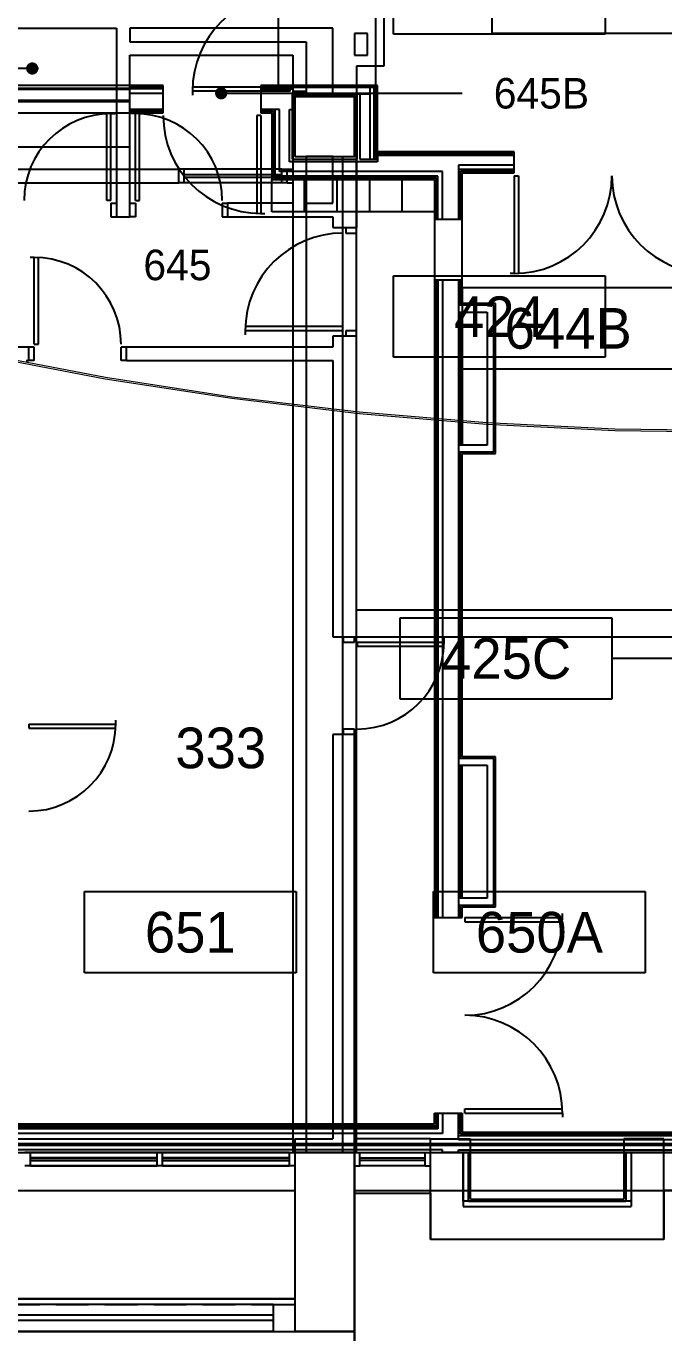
# Model space of a CAD drawing. Header units: inches. Extents: x -219 to 4035, y -10 to 4981.
# Drawn here: x 2866 to 3101, y 2234 to 2715.5 of the extents above; entities that cross this region are included whole.
import ezdxf
from ezdxf.enums import TextEntityAlignment as Align

# ---------------------------------------------------------------- set-up
doc = ezdxf.new("R2010")
doc.units = ezdxf.units.IN
doc.header["$LTSCALE"] = 48
doc.header["$MEASUREMENT"] = 0
doc.linetypes.add('HIDDEN', pattern=[0.375, 0.25, -0.125])
doc.layers.get('0').update_dxf_attribs({"color": 13, "linetype": 'CONTINUOUS'})
for name, color, linetype in [('F1-BLDG3', 161, 'CONTINUOUS'), ('F2-BLDG1', 7, 'CONTINUOUS'), ('F2-BLDG2', 2, 'HIDDEN'), ('F2-BLDG3', 161, 'CONTINUOUS'), ('F2-BLDG4', 2, 'CONTINUOUS'), ('f2-casework1', 4, 'CONTINUOUS'), ('f2-casework2', 8, 'CONTINUOUS'), ('F2-DOOR1', 3, 'CONTINUOUS'), ('F3-BLDG1', 7, 'CONTINUOUS'), ('F3-BLDG3', 161, 'CONTINUOUS'), ('F3-BLDG4', 2, 'CONTINUOUS'), ('F3-RMNOS', 3, 'CONTINUOUS'), ('F3-WINDOW1', 1, 'CONTINUOUS'), ('F4-BLDG1', 7, 'CONTINUOUS'), ('F4-BLDG3', 161, 'CONTINUOUS'), ('F4-BLDG4', 2, 'CONTINUOUS'), ('F4-DOOR1', 3, 'CONTINUOUS'), ('F4-DOORJMB', 32, 'CONTINUOUS'), ('F4-RMNOS', 3, 'CONTINUOUS'), ('F4-WINDOW1', 1, 'CONTINUOUS'), ('F4-WINDOW2', 4, 'CONTINUOUS'), ('F5-BLDG3', 161, 'CONTINUOUS'), ('F5-BLDG4', 2, 'CONTINUOUS'), ('F6-BLDG1', 7, 'CONTINUOUS'), ('F6-BLDG3', 161, 'CONTINUOUS'), ('F6-BLDG4', 2, 'CONTINUOUS'), ('F6-DOOR1', 3, 'CONTINUOUS'), ('F6-DOORJMB', 32, 'CONTINUOUS'), ('F6-RMNOS', 3, 'CONTINUOUS'), ('F6-WINDOW1', 1, 'CONTINUOUS'), ('F6-WINDOW2', 4, 'CONTINUOUS')]:
    doc.layers.add(name, color=color, linetype=linetype)
for name, color, linetype, plot in [('F2-Bldg1A', 8, 'CONTINUOUS', False), ('F2-COLUMN1', 8, 'CONTINUOUS', False), ('F3-Bldg1A', 8, 'CONTINUOUS', False), ('F3-COLUMN1', 8, 'CONTINUOUS', False), ('F4-COLUMN1', 8, 'CONTINUOUS', False), ('F6-COLUMN1', 8, 'CONTINUOUS', False)]:
    doc.layers.add(name, color=color, linetype=linetype, plot=plot)
doc.styles.add('ORIG-RMNOS', font='noting.shx')
doc.styles.add('RMNOS', font='noting.shx')

# ---------------------------------------------------------------- blocks, each defined once
blk = doc.blocks.new('L-20C11')
for p, q in [((-11, 11), (11, 11)), ((-11, 11), (-11, -55)), ((11, 11), (11, -55)), ((-11, -55), (11, -55))]:
    blk.add_line(p, q)
blk = doc.blocks.new('L-34C1')
for p, q in [((-11, 11), (11, 11)), ((-11, 11), (-11, -11)), ((11, 11), (11, -11)), ((-11, -11), (11, -11))]:
    blk.add_line(p, q)
blk = doc.blocks.new('ADR-36DL')
for p, q in [((0, 37), (-1.5, 37)), ((0, 1), (0, 37)), ((1.5, 1), (1.5, 36.97)), ((70.5, 1), (70.5, 36.97)), ((72, 1), (72, 37)), ((72, 37), (73.5, 37)), ((0, 1), (1.5, 1)), ((72, 1), (70.5, 1))]:
    blk.add_line(p, q)
for centre, start, end in [((0, 1), 0, 90), ((72, 1), 90, 180)]:
    blk.add_arc(centre, 36, start, end)
blk = doc.blocks.new('ADR-32L')
for p, q in [((0, 33), (-1.5, 33)), ((0, 1), (0, 33)), ((1.5, 1), (1.5, 32.96)), ((0, 1), (1.5, 1))]:
    blk.add_line(p, q)
blk.add_arc((0, 1), 32, 0, 90)
blk = doc.blocks.new('ADR-32R')
for p, q in [((-1.5, 1), (-1.5, 32.96)), ((0, 1), (0, 33)), ((0, 33), (1.5, 33)), ((0, 1), (-1.5, 1))]:
    blk.add_line(p, q)
blk.add_arc((0, 1), 32, 90, 180)
blk = doc.blocks.new('ADR-36L')
for p, q in [((0, 37), (-1.5, 37)), ((0, 1), (0, 37)), ((1.5, 1), (1.5, 36.97)), ((0, 1), (1.5, 1))]:
    blk.add_line(p, q)
blk.add_arc((0, 1), 36, 0, 90)
blk = doc.blocks.new('rmnos')
at = {"color": 11}
for p, q in [((-0.40625, 0.15625), (0.40625, 0.15625)), ((-0.40625, -0.15625), (-0.40625, 0.15625)), ((0.40625, 0.15625), (0.40625, -0.15625)), ((0.40625, -0.15625), (-0.40625, -0.15625))]:
    blk.add_line(p, q, dxfattribs=at)
at = {"color": 9, "style": 'ORIG-RMNOS'}
blk.add_attdef('ROOM', text='', height=0.15625, dxfattribs=at).set_placement((0, 0), align=Align.MIDDLE)
blk = doc.blocks.new('RMNOS-1')
at = {"color": 9, "style": 'RMNOS'}
blk.add_attdef('ROOM', text='', height=0.1562, dxfattribs=at).set_placement((0, 0), align=Align.MIDDLE)
blk = doc.blocks.new('RMNOS-2')
at = {"color": 6, "style": 'RMNOS'}
blk.add_attdef('ROOM', text='', height=0.1172, dxfattribs=at).set_placement((0, 0), align=Align.MIDDLE)

msp = doc.modelspace()

# ---------------------------------------------------------------- linework, layer by layer
at = {"layer": 'F1-BLDG3'}
for p, q in [((2427, 2286.5), (2965, 2286.5)), ((2965, 2286.5), (2965, 2234.5)), ((2987, 2234.5), (2987, 2286.5)), ((2987, 2286.5), (3129, 2286.5)), ((2965, 2234.5), (2987, 2234.5))]:
    msp.add_line(p, q, dxfattribs=at)
at = {"layer": 'F2-BLDG1'}
for p, q in [((2916.5, 2693.62), (2571.5, 2693.62)), ((2916.5, 2683.5), (2916.5, 2693.62)), ((2952.5, 2693.62), (2952.5, 2683.5)), ((2995.5, 2693.62), (2952.5, 2693.62)), ((2995.5, 2669.12), (2995.5, 2693.62)), ((2747.5, 2683.5), (2916.5, 2683.5)), ((2952.5, 2683.5), (2956.5, 2683.5)), ((2956.5, 2683.5), (2956.5, 2659)), ((3045.87, 2669.12), (2995.5, 2669.12)), ((3045.87, 2661.37), (3045.87, 2669.12)), ((2956.5, 2659), (3016.5, 2659)), ((3016.5, 2659), (3016.5, 2387)), ((3026.62, 2613.25), (3026.62, 2661.37)), ((3026.62, 2661.37), (3045.87, 2661.37)), ((3039, 2613.25), (3026.62, 2613.25)), ((3039, 2558), (3039, 2613.25)), ((3026.62, 2446.25), (3026.62, 2558)), ((3026.62, 2558), (3039, 2558)), ((3039, 2446.25), (3026.62, 2446.25)), ((3039, 2391), (3039, 2446.25)), ((3026.62, 2387), (3026.62, 2391)), ((3026.62, 2391), (3039, 2391)), ((3016.5, 2387), (3026.62, 2387)), ((3016.5, 2311), (3016.5, 2315)), ((3016.5, 2315), (3026.62, 2315)), ((3026.62, 2315), (3026.62, 2308)), ((2435.5, 2311), (3016.5, 2311)), ((3026.62, 2308), (3214.12, 2308)), ((2427, 2286.5), (2965, 2286.5)), ((2965, 2286.5), (2965, 2234.5)), ((2987, 2234.5), (2987, 2286.5)), ((2987, 2286.5), (3015, 2286.5)), ((3015, 2268.5), (3015, 2286.5)), ((3101, 2286.5), (3101, 2268.5)), ((3015, 2268.5), (3101, 2268.5)), ((2965, 2234.5), (2987, 2234.5))]:
    msp.add_line(p, q, dxfattribs=at)
at = {"layer": 'F2-Bldg1A'}
for p, q in [((2904.25, 2692.56), (2580.25, 2692.56)), ((2904.25, 2692.19), (2580.25, 2692.19)), ((2904.25, 2683.5), (2904.25, 2693.62)), ((2904.25, 2693), (2916.5, 2693)), ((2916.5, 2692.37), (2904.25, 2692.37)), ((2952.5, 2693), (2995.5, 2693)), ((2952.5, 2692.37), (2964, 2692.37)), ((2964, 2692.37), (2964, 2693)), ((2992.63, 2693), (2992.63, 2666.5)), ((2994.25, 2666.5), (2994.25, 2693)), ((2994.88, 2693), (2994.88, 2666.5)), ((2747.5, 2688.19), (2904.25, 2688.19)), ((2747.5, 2687.69), (2904.25, 2687.69)), ((2904.25, 2690.75), (2916.5, 2690.75)), ((2952.5, 2690.75), (2964, 2690.75)), ((2964, 2690.75), (2964, 2666.5)), ((2964, 2690.5), (2992.63, 2690.5)), ((2988, 2666.5), (2988, 2690.5)), ((2989, 2690.5), (2989, 2666.5)), ((2916.5, 2684.75), (2904.25, 2684.75)), ((2904.25, 2684.12), (2916.5, 2684.12)), ((2959.37, 2684.75), (2952.5, 2684.75)), ((2952.5, 2684.12), (2957.12, 2684.12)), ((2957.12, 2684.12), (2957.12, 2659.62)), ((2957.75, 2660.25), (2957.75, 2684.75)), ((2959.37, 2661.87), (2959.37, 2684.75)), ((2963, 2665.5), (2963, 2684.75)), ((2963, 2684.75), (2964, 2684.75)), ((2995.5, 2669.12), (2995.5, 2665.5)), ((3045.87, 2668.5), (2995.5, 2668.5)), ((3045.87, 2667.87), (2995.5, 2667.87)), ((2995.5, 2665.5), (2963, 2665.5)), ((2964, 2666.5), (2988, 2666.5)), ((2989, 2666.5), (2995.5, 2666.5)), ((3045.87, 2664.25), (3025.37, 2664.25)), ((3025.37, 2664.25), (3025.37, 2644.28)), ((3045.87, 2662.62), (3025.37, 2662.62)), ((2957.12, 2659.62), (3017.13, 2659.62)), ((3017.75, 2660.25), (2957.75, 2660.25)), ((3019.38, 2661.87), (2959.37, 2661.87)), ((3017.13, 2659.62), (3017.13, 2644.28)), ((3017.75, 2644.28), (3017.75, 2660.25)), ((3019.38, 2644.28), (3019.38, 2661.87)), ((3026, 2644.28), (3026, 2662)), ((3026, 2662), (3045.87, 2662)), ((3026.62, 2644.28), (3016.5, 2644.28)), ((3016.5, 2622), (3026.62, 2622)), ((3017.13, 2622), (3017.13, 2387)), ((3017.75, 2622), (3017.75, 2387)), ((3019.38, 2622), (3019.38, 2387)), ((3025.37, 2622), (3025.37, 2387)), ((3026, 2622), (3026, 2612.62)), ((3038.38, 2612.62), (3025.37, 2612.62)), ((3025.37, 2610.12), (3035.88, 2610.12)), ((3026, 2610.12), (3026, 2561.12)), ((3026.62, 2610.12), (3026.62, 2561.12)), ((3035.88, 2610.12), (3035.88, 2561.12)), ((3038.38, 2558.62), (3038.38, 2612.62)), ((3035.88, 2561.12), (3025.37, 2561.12)), ((3025.37, 2558.62), (3038.38, 2558.62)), ((3026, 2445.62), (3026, 2558.62)), ((3038.38, 2445.62), (3025.37, 2445.62)), ((3025.37, 2443.12), (3035.88, 2443.12)), ((3026, 2443.12), (3026, 2394.12)), ((3026.62, 2394.12), (3026.62, 2443.12)), ((3035.88, 2443.12), (3035.88, 2394.12)), ((3038.38, 2391.62), (3038.38, 2445.62)), ((3035.88, 2394.12), (3025.37, 2394.12)), ((3025.37, 2391.62), (3038.38, 2391.62)), ((3026, 2387), (3026, 2391.62)), ((3017.13, 2315), (3017.13, 2309.12)), ((3017.75, 2315), (3017.75, 2309.12)), ((3019.38, 2315), (3019.38, 2307.5)), ((3025.37, 2305.12), (3025.37, 2315)), ((3026, 2307.37), (3026, 2315)), ((3019.38, 2307.5), (2432.62, 2307.5)), ((3017.75, 2309.12), (2434.25, 2309.12)), ((2434.87, 2310.38), (3017.13, 2310.38)), ((2434.87, 2309.75), (3017.13, 2309.75)), ((3025.37, 2306.75), (3215.38, 2306.75)), ((3214.75, 2307.37), (3026, 2307.37)), ((3019.38, 2301.5), (2432.62, 2301.5)), ((3019.38, 2300.5), (3019.38, 2301.5)), ((3217, 2305.12), (3025.37, 2305.12)), ((3025.37, 2300.5), (3025.37, 2301.5)), ((3025.37, 2301.5), (3217, 2301.5)), ((2405, 2300.5), (3019.38, 2300.5)), ((3025.37, 2300.5), (3019.38, 2300.5)), ((3029, 2300.5), (3025.37, 2300.5)), ((3221.87, 2300.5), (3087, 2300.5))]:
    msp.add_line(p, q, dxfattribs=at)
at = {"layer": 'F2-BLDG2'}
for p, q in [((2427, 2244.5), (2965, 2244.5)), ((2987, 2234.5), (2987, 1820.5))]:
    msp.add_line(p, q, dxfattribs=at)
at = {"layer": 'F2-BLDG3'}
for p, q in [((3029, 2282.5), (3029, 2300.5)), ((3087, 2300.5), (3029, 2300.5)), ((3087, 2300.5), (3087, 2282.5)), ((3029, 2282.5), (3087, 2282.5))]:
    msp.add_line(p, q, dxfattribs=at)
msp.add_lwpolyline([(2965, 2667.5), (2987, 2667.5), (2987, 2689.5), (2965, 2689.5)], close=True, dxfattribs=at)
at = {"layer": 'F2-BLDG4'}
for points in [[(3038.63, 2790.22), (2958.88, 2790.22), (2958.88, 2693.62)], [(2994.88, 2693.62), (2994.88, 2753.75), (3038.63, 2753.75)]]:
    msp.add_lwpolyline(points, dxfattribs=at)
at = {"layer": 'f2-casework1'}
for p, q in [((2904.25, 2671), (2904.25, 2683.5)), ((2830.5, 2671), (2904.25, 2671)), ((2956.5, 2647), (2956.5, 2659)), ((3016.5, 2647), (2956.5, 2647))]:
    msp.add_line(p, q, dxfattribs=at)
at = {"layer": 'f2-casework2'}
for p, q in [((2968.5, 2659), (2968.5, 2647)), ((2980.5, 2659), (2980.5, 2647)), ((2992.5, 2659), (2992.5, 2647)), ((3004.5, 2659), (3004.5, 2647))]:
    msp.add_line(p, q, dxfattribs=at)
at = {"layer": 'F3-BLDG1'}
for p, q in [((3216.94, 2303.62), (2682.25, 2303.62)), ((2427, 2286.5), (2965, 2286.5)), ((2965, 2286.5), (2965, 2234.5)), ((2987, 2234.5), (2987, 2286.5)), ((2987, 2286.5), (3015, 2286.5)), ((3015, 2268.5), (3015, 2286.5)), ((3101, 2286.5), (3101, 2268.5)), ((3015, 2268.5), (3101, 2268.5)), ((2965, 2234.5), (2987, 2234.5))]:
    msp.add_line(p, q, dxfattribs=at)
msp.add_lwpolyline([(2965, 2667.5), (2987, 2667.5), (2987, 2689.5), (2965, 2689.5)], close=True, dxfattribs=at)
at = {"layer": 'F3-Bldg1A'}
for p, q in [((3381.87, 2303), (2262.25, 2303)), ((2363, 2300.5), (3027, 2300.5)), ((3089, 2300.5), (3619, 2300.5))]:
    msp.add_line(p, q, dxfattribs=at)
at = {"layer": 'F3-BLDG3'}
for p, q in [((2957, 2244.5), (2435, 2244.5)), ((2957, 2244.5), (2957, 2234.5)), ((2957, 2234.5), (2435, 2234.5))]:
    msp.add_line(p, q, dxfattribs=at)
msp.add_lwpolyline([(3026.99, 2300.5), (3089, 2300.5), (3089, 2282.5), (3026.99, 2282.5)], close=True, dxfattribs=at)
at = {"layer": 'F3-BLDG4'}
for p, q in [((2957, 2244.5), (2965, 2244.5)), ((2957, 2240.5), (2435, 2240.5)), ((2957, 2238.5), (2435, 2238.5)), ((2987, 2226.5), (2987, 2234.5))]:
    msp.add_line(p, q, dxfattribs=at)
at = {"layer": 'F3-WINDOW1', "lineweight": 18}
for p, q in [((2848.78, 2594.42), (2895.16, 2585.57)), ((2895.25, 2586.06), (2848.88, 2594.91)), ((2895.16, 2585.57), (2941.82, 2578.34)), ((2941.89, 2578.83), (2895.25, 2586.06)), ((2941.82, 2578.34), (2988.71, 2572.74)), ((2988.76, 2573.24), (2941.89, 2578.83)), ((2988.71, 2572.74), (3035.76, 2568.79)), ((3035.79, 2569.28), (2988.76, 2573.24)), ((3035.76, 2568.79), (3082.92, 2566.47)), ((3082.94, 2566.97), (3035.79, 2569.28)), ((3082.92, 2566.47), (3133.02, 2565.77)), ((3133.02, 2566.27), (3082.94, 2566.97))]:
    msp.add_line(p, q, dxfattribs=at)
at = {"layer": 'F4-BLDG1'}
for p, q in [((2964.25, 2690.25), (2964.25, 2662.75)), ((2964.25, 2690.25), (2987.75, 2690.25)), ((2987.75, 2300.5), (2987.75, 2690.25)), ((2768.5, 2662.75), (2922.25, 2662.75)), ((2922.25, 2657.75), (2922.25, 2662.75)), ((2962.25, 2657.75), (2962.25, 2662.75)), ((2962.25, 2662.75), (2964.25, 2662.75)), ((2768.5, 2657.75), (2922.25, 2657.75)), ((2962.25, 2657.75), (2964.25, 2657.75)), ((2964.25, 2657.75), (2964.25, 2300.5)), ((3015, 2268.5), (3015, 2305.5)), ((3015, 2305.5), (3029.75, 2305.5)), ((3029.75, 2283.25), (3029.75, 2305.5)), ((3101, 2305.5), (3086.25, 2305.5)), ((3086.25, 2305.5), (3086.25, 2283.25)), ((3101, 2268.5), (3101, 2305.5)), ((2964.25, 2300.5), (2965, 2300.5)), ((2965, 2300.5), (2965, 2234.5)), ((2987, 2300.5), (2987.75, 2300.5)), ((2987, 2234.5), (2987, 2300.5)), ((3029.75, 2283.25), (3086.25, 2283.25)), ((3015, 2268.5), (3101, 2268.5)), ((2965, 2234.5), (2987, 2234.5))]:
    msp.add_line(p, q, dxfattribs=at)
at = {"layer": 'F4-BLDG3'}
for p, q in [((2969.25, 2667.5), (2982.75, 2667.5)), ((2969.25, 2667.5), (2969.25, 2300.5)), ((2982.75, 2300.5), (2982.75, 2667.5)), ((2969.25, 2300.5), (2982.75, 2300.5)), ((2965, 2246.5), (2427, 2246.5)), ((2427, 2234.5), (2965, 2234.5))]:
    msp.add_line(p, q, dxfattribs=at)
at = {"layer": 'F4-BLDG4'}
for p, q in [((2427.75, 2305.5), (2964.25, 2305.5)), ((3015, 2305.5), (2987.75, 2305.5)), ((2427, 2286.5), (2965, 2286.5)), ((2987, 2286.5), (3015, 2286.5)), ((3129, 2286.5), (3101, 2286.5))]:
    msp.add_line(p, q, dxfattribs=at)
at = {"layer": 'F4-DOORJMB'}
for p, q in [((2964.25, 2691.5), (2969.25, 2691.5)), ((2964.25, 2691.5), (2964.25, 2690.25)), ((2969.25, 2691.5), (2969.25, 2690.25))]:
    msp.add_line(p, q, dxfattribs=at)
at = {"layer": 'F4-RMNOS', "color": 4}
for p, q in [((3099, 2482.5), (3081.88, 2482.5)), ((3159.5, 2482.5), (3099, 2482.5))]:
    msp.add_line(p, q, dxfattribs=at)
at = {"layer": 'F4-WINDOW1'}
for p, q in [((2960.25, 2662.75), (2924.25, 2662.75)), ((2960.25, 2660.75), (2924.25, 2660.75)), ((2960.25, 2659.75), (2924.25, 2659.75)), ((2960.25, 2657.75), (2924.25, 2657.75)), ((2914.27, 2300.5), (2867.55, 2300.5)), ((2914.27, 2298.5), (2867.55, 2298.5)), ((2867.55, 2297.5), (2914.27, 2297.5)), ((2963, 2300.5), (2916.27, 2300.5)), ((2963, 2298.5), (2916.27, 2298.5)), ((2916.27, 2297.5), (2963, 2297.5)), ((2989, 2300.5), (3013, 2300.5)), ((2989, 2298.5), (3013, 2298.5)), ((3013, 2297.5), (2989, 2297.5)), ((2867.55, 2295.5), (2914.27, 2295.5)), ((2916.27, 2295.5), (2963, 2295.5)), ((3013, 2295.5), (2989, 2295.5))]:
    msp.add_line(p, q, dxfattribs=at)
at = {"layer": 'F4-WINDOW2'}
for p, q in [((2924.25, 2662.75), (2922.25, 2662.75)), ((2924.25, 2657.75), (2924.25, 2662.75)), ((2960.25, 2657.75), (2960.25, 2662.75)), ((2960.25, 2662.75), (2962.25, 2662.75)), ((2924.25, 2657.75), (2922.25, 2657.75)), ((2962.25, 2657.75), (2960.25, 2657.75)), ((2865.55, 2300.5), (2867.55, 2300.5)), ((2867.55, 2295.5), (2867.55, 2300.5)), ((2914.27, 2295.5), (2914.27, 2300.5)), ((2914.27, 2300.5), (2916.27, 2300.5)), ((2916.27, 2295.5), (2916.27, 2300.5)), ((2963, 2295.5), (2963, 2300.5)), ((2963, 2300.5), (2964.25, 2300.5)), ((2987.75, 2300.5), (2989, 2300.5)), ((2989, 2295.5), (2989, 2300.5)), ((3013, 2295.5), (3013, 2300.5)), ((3013, 2300.5), (3015, 2300.5)), ((2867.55, 2295.5), (2865.55, 2295.5)), ((2916.27, 2295.5), (2914.27, 2295.5)), ((2965, 2295.5), (2963, 2295.5)), ((2987, 2295.5), (2989, 2295.5)), ((3013, 2295.5), (3015, 2295.5))]:
    msp.add_line(p, q, dxfattribs=at)
at = {"layer": 'F5-BLDG3'}
msp.add_lwpolyline([(1633, 2234.5), (2263, 2234.5), (2263, 2285.5), (2291, 2285.5), (2291, 2268.5), (2377, 2268.5), (2377, 2285.5), (2405, 2285.5), (2405, 2234.5), (2987, 2234.5), (2987, 2285.5), (3015, 2285.5), (3015, 2268.5), (3101, 2268.5), (3101, 2285.5)], dxfattribs=at)
at = {"layer": 'F5-BLDG4'}
msp.add_line((2987, 2234.5), (2987, 1358.5), dxfattribs=at)
at = {"layer": 'F6-BLDG1'}
for p, q in [((2997.75, 2722.5), (2997.75, 2700.75)), ((3037.75, 2712.75), (3037.75, 2722.5)), ((2857.25, 2714.75), (2899.25, 2714.75)), ((2899.25, 2714.75), (2899.25, 2645.25)), ((3135, 2712.75), (3037.75, 2712.75)), ((2904.25, 2645.25), (2904.25, 2704.75)), ((2904.25, 2704.75), (2964.25, 2704.75)), ((2964.25, 2704.75), (2964.25, 2650.25)), ((2997.75, 2700.75), (2987.75, 2700.75)), ((2987.75, 2700.75), (2987.75, 2641.25)), ((2964.25, 2650.25), (2940.25, 2650.25)), ((2940.25, 2650.25), (2940.25, 2645.25)), ((2899.25, 2645.25), (2904.25, 2645.25)), ((2940.25, 2645.25), (2979, 2645.25)), ((2979, 2645.25), (2979, 2641.25)), ((2979, 2641.25), (2987.75, 2641.25)), ((2987.75, 2601.25), (2979, 2601.25)), ((2979, 2601.25), (2979, 2597.25)), ((2987.75, 2500.25), (2987.75, 2601.25)), ((2867, 2597.25), (2839.5, 2597.25)), ((2867, 2592.25), (2867, 2597.25)), ((2979, 2597.25), (2903, 2597.25)), ((2903, 2592.25), (2903, 2597.25)), ((2866, 2592.25), (2867, 2592.25)), ((2903, 2592.25), (2979, 2592.25)), ((2979, 2592.25), (2979, 2490.5)), ((3135, 2500.25), (2987.75, 2500.25)), ((2979, 2490.5), (3129, 2490.5)), ((2979, 2454.5), (2979, 2305.5)), ((2987, 2454.5), (2979, 2454.5)), ((2987, 2234.5), (2987, 2454.5)), ((2965, 2305.5), (2965, 2234.5)), ((2965, 2305.5), (2979, 2305.5)), ((2965, 2234.5), (2987, 2234.5))]:
    msp.add_line(p, q, dxfattribs=at)
at = {"layer": 'F6-BLDG3'}
for p, q in [((2904.25, 2714.75), (2904.25, 2709.75)), ((2979, 2714.75), (2904.25, 2714.75)), ((2979, 2689.5), (2979, 2714.75)), ((2987, 2712.75), (2987, 2704.75)), ((2991.75, 2712.75), (2987, 2712.75)), ((2991.75, 2704.75), (2991.75, 2712.75)), ((2904.25, 2709.75), (2969.25, 2709.75)), ((2969.25, 2709.75), (2969.25, 2689.5)), ((2987, 2704.75), (2991.75, 2704.75)), ((2969.25, 2689.5), (2979, 2689.5)), ((2969.25, 2667.5), (2969.25, 2650.25)), ((2979, 2667.5), (2969.25, 2667.5)), ((2979, 2650.25), (2979, 2667.5)), ((2969.25, 2650.25), (2979, 2650.25)), ((2987, 2300.5), (3027, 2300.5)), ((3027, 2300.5), (3027, 2280.5)), ((3089, 2300.5), (3089, 2280.5)), ((3129, 2300.5), (3089, 2300.5)), ((2987, 2285.5), (3015, 2285.5)), ((3015, 2285.5), (3015, 2268.5)), ((3101, 2285.5), (3101, 2268.5)), ((3027, 2280.5), (3089, 2280.5)), ((3015, 2268.5), (3101, 2268.5)), ((2427, 2246.5), (2965, 2246.5)), ((2427, 2234.5), (2965, 2234.5))]:
    msp.add_line(p, q, dxfattribs=at)
at = {"layer": 'F6-BLDG4'}
msp.add_line((2987, 2234.5), (2987, 1358.5), dxfattribs=at)
at = {"layer": 'F6-DOORJMB'}
for p, q in [((2897.25, 2650.25), (2897.25, 2645.25)), ((2897.25, 2650.25), (2899.25, 2650.25)), ((2904.25, 2650.25), (2906.25, 2650.25)), ((2906.25, 2650.25), (2906.25, 2645.25)), ((2938.25, 2650.25), (2938.25, 2645.25)), ((2938.25, 2650.25), (2940.25, 2650.25)), ((2897.25, 2645.25), (2899.25, 2645.25)), ((2906.25, 2645.25), (2904.25, 2645.25)), ((2938.25, 2645.25), (2940.25, 2645.25)), ((2983.75, 2641.25), (2983.75, 2639.25)), ((2983.75, 2639.25), (2987.75, 2639.25)), ((2987.75, 2639.25), (2987.75, 2641.25)), ((2987.75, 2603.25), (2983.75, 2603.25)), ((2983.75, 2603.25), (2983.75, 2601.25)), ((2987.75, 2601.25), (2987.75, 2603.25)), ((2869, 2597.25), (2867, 2597.25)), ((2869, 2592.25), (2869, 2597.25)), ((2901, 2592.25), (2901, 2597.25)), ((2903, 2597.25), (2901, 2597.25)), ((2869, 2592.25), (2867, 2592.25)), ((2903, 2592.25), (2901, 2592.25)), ((2983, 2488.5), (2983, 2490.5)), ((2987, 2488.5), (2987, 2490.5)), ((2983, 2488.5), (2987, 2488.5)), ((2987, 2456.5), (2983, 2456.5)), ((2983, 2454.5), (2983, 2456.5)), ((2987, 2454.5), (2987, 2456.5))]:
    msp.add_line(p, q, dxfattribs=at)
at = {"layer": 'F6-RMNOS', "color": 4}
for p, q in [((2870.5, 2699.87), (2858.5, 2699.87)), ((2935.63, 2690.75), (2947.63, 2690.75)), ((2947.63, 2690.75), (3026.62, 2690.75))]:
    msp.add_line(p, q, dxfattribs=at)
at = {"layer": 'F6-RMNOS', "color": 4, "const_width": 2.25}
for points in [[(2867.13, 2699.87, 1), (2869.38, 2699.87, 1)], [(2939, 2690.75, 1), (2936.75, 2690.75, 1)]]:
    msp.add_lwpolyline(points, format="xyb", close=True, dxfattribs=at)
at = {"layer": 'F6-WINDOW1'}
for p, q in [((2867.55, 2300.5), (2914.27, 2300.5)), ((2867.55, 2298.5), (2914.27, 2298.5)), ((2914.27, 2297.5), (2867.55, 2297.5)), ((2916.27, 2300.5), (2963, 2300.5)), ((2916.27, 2298.5), (2963, 2298.5)), ((2963, 2297.5), (2916.27, 2297.5)), ((2914.27, 2295.5), (2867.55, 2295.5)), ((2963, 2295.5), (2916.27, 2295.5))]:
    msp.add_line(p, q, dxfattribs=at)
at = {"layer": 'F6-WINDOW2'}
for p, q in [((2867.55, 2300.5), (2865.55, 2300.5)), ((2867.55, 2295.5), (2867.55, 2300.5)), ((2914.27, 2295.5), (2914.27, 2300.5)), ((2916.27, 2300.5), (2914.27, 2300.5)), ((2916.27, 2295.5), (2916.27, 2300.5)), ((2963, 2300.5), (2965, 2300.5)), ((2963, 2295.5), (2963, 2300.5)), ((2867.55, 2295.5), (2865.55, 2295.5)), ((2916.27, 2295.5), (2914.27, 2295.5)), ((2965, 2295.5), (2963, 2295.5))]:
    msp.add_line(p, q, dxfattribs=at)

# ---------------------------------------------------------------- block references
at = {"layer": 'F2-COLUMN1'}
msp.add_blockref('L-34C1', (2976, 2678.5), dxfattribs=at)
at = {"layer": 'F2-COLUMN1', "xscale": -1}
msp.add_blockref('L-20C11', (2976, 2289.5), dxfattribs=at)
at = {"layer": 'F2-DOOR1'}
for name, p, rotation in [('ADR-36L', (2952.5, 2683.5), 180), ('ADR-36DL', (3117.88, 2661.37), 180), ('ADR-36DL', (3026.62, 2387), 270)]:
    msp.add_blockref(name, p, dxfattribs=dict(at, rotation=rotation))
at = {"layer": 'F3-COLUMN1'}
msp.add_blockref('L-34C1', (2976, 2678.5), dxfattribs=at)
at = {"layer": 'F3-COLUMN1', "xscale": -1}
msp.add_blockref('L-20C11', (2976, 2289.5), dxfattribs=at)
at = {"layer": 'F3-RMNOS'}
ref = msp.add_blockref('RMNOS-1', (2937.71, 2449.54), dxfattribs=dict(at, xscale=96, yscale=96, zscale=96))
ref.add_attrib('ROOM', '333', dxfattribs={"layer": '0', "color": 9, "height": 15, "style": 'RMNOS'}).set_placement((2937.71, 2449.54), align=Align.MIDDLE)
at = {"layer": 'F4-COLUMN1'}
msp.add_blockref('L-34C1', (2976, 2678.5), dxfattribs=at)
at = {"layer": 'F4-COLUMN1', "xscale": -1}
msp.add_blockref('L-20C11', (2976, 2289.5), dxfattribs=at)
at = {"layer": 'F4-DOOR1', "rotation": 89.99999999999999}
msp.add_blockref('ADR-36DL', (2964.25, 2691.5), dxfattribs=at)
at = {"layer": 'F4-RMNOS'}
ref = msp.add_blockref('rmnos', (3040.38, 2727.5), dxfattribs=dict(at, xscale=96, yscale=96, zscale=96))
ref.add_attrib('ROOM', '425A', dxfattribs={"layer": '0', "color": 9, "height": 15, "style": 'ORIG-RMNOS'}).set_placement((3040.38, 2727.5), align=Align.MIDDLE)
ref = msp.add_blockref('rmnos', (3040.38, 2608.5), dxfattribs=dict(at, xscale=96, yscale=96, zscale=96))
ref.add_attrib('ROOM', '424', dxfattribs={"layer": '0', "color": 9, "height": 15, "style": 'ORIG-RMNOS'}).set_placement((3040.38, 2608.5), align=Align.MIDDLE)
ref = msp.add_blockref('rmnos', (3042.88, 2482.5), dxfattribs=dict(at, xscale=96, yscale=96, zscale=96))
ref.add_attrib('ROOM', '425C', dxfattribs={"layer": '0', "color": 9, "height": 15, "style": 'ORIG-RMNOS'}).set_placement((3042.88, 2482.5), align=Align.MIDDLE)
at = {"layer": 'F6-COLUMN1'}
msp.add_blockref('L-34C1', (2976, 2678.5), dxfattribs=at)
at = {"layer": 'F6-COLUMN1', "xscale": -1}
msp.add_blockref('L-20C11', (2976, 2289.5), dxfattribs=at)
at = {"layer": 'F6-DOOR1'}
for name, p in [('ADR-32R', (2897.25, 2650.25)), ('ADR-32L', (2906.25, 2650.25)), ('ADR-32L', (2869, 2597.25))]:
    msp.add_blockref(name, p, dxfattribs=at)
for name, p, rotation in [('ADR-36L', (2983.75, 2603.25), 89.99999999999999), ('ADR-32L', (2987, 2488.5), 270), ('ADR-32L', (2866, 2458.25), 270)]:
    msp.add_blockref(name, p, dxfattribs=dict(at, rotation=rotation))
at = {"layer": 'F6-RMNOS'}
ref = msp.add_blockref('RMNOS-2', (3055.88, 2690.75), dxfattribs=dict(at, xscale=96, yscale=96, zscale=96))
ref.add_attrib('ROOM', '645B', dxfattribs={"layer": '0', "color": 6, "height": 11.25, "style": 'RMNOS'}).set_placement((3055.88, 2690.75), align=Align.MIDDLE)
ref = msp.add_blockref('RMNOS-2', (2921.75, 2627.5), dxfattribs=dict(at, xscale=96, yscale=96, zscale=96))
ref.add_attrib('ROOM', '645', dxfattribs={"layer": '0', "color": 6, "height": 11.25, "style": 'RMNOS'}).set_placement((2921.75, 2627.5), align=Align.MIDDLE)
ref = msp.add_blockref('rmnos', (3065.75, 2604.12), dxfattribs=dict(at, xscale=96, yscale=96, zscale=96))
ref.add_attrib('ROOM', '644B', dxfattribs={"layer": '0', "color": 9, "height": 15, "style": 'ORIG-RMNOS'}).set_placement((3065.75, 2604.12), align=Align.MIDDLE)
ref = msp.add_blockref('rmnos', (2926.5, 2381.62), dxfattribs=dict(at, xscale=96, yscale=96, zscale=96))
ref.add_attrib('ROOM', '651', dxfattribs={"layer": '0', "color": 9, "height": 15, "style": 'ORIG-RMNOS'}).set_placement((2926.5, 2381.62), align=Align.MIDDLE)
ref = msp.add_blockref('rmnos', (3055.13, 2381.62), dxfattribs=dict(at, xscale=96, yscale=96, zscale=96))
ref.add_attrib('ROOM', '650A', dxfattribs={"layer": '0', "color": 9, "height": 15, "style": 'ORIG-RMNOS'}).set_placement((3055.13, 2381.62), align=Align.MIDDLE)

doc.saveas('drawing.dxf')
